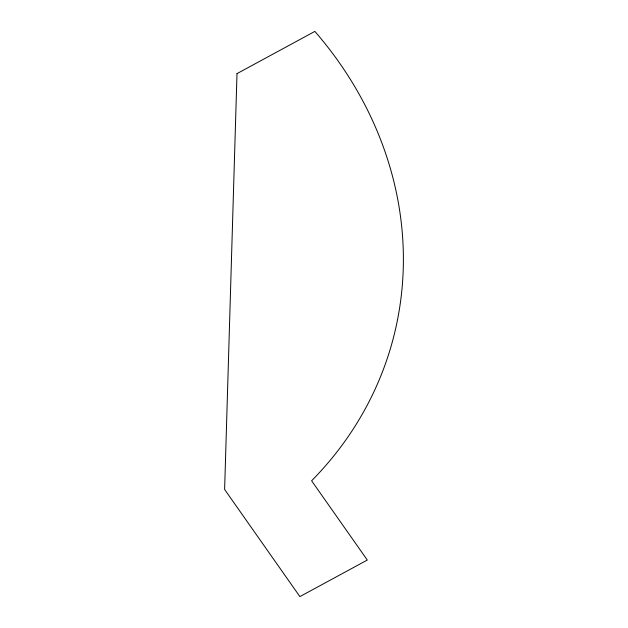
<?xml version="1.0" encoding="UTF-8"?>
<svg xmlns="http://www.w3.org/2000/svg" width="628" height="628" viewBox="0 0 628 628"><rect width="100%" height="100%" fill="white"/><g stroke="black" fill="none" stroke-linecap="round" stroke-linejoin="round"><path stroke-width="0.94" d="M236.999 73.625L224.62 489.471L299.894 596.6L367.301 560.043L311.614 480.781A390.938 348.022 15.8 0 0 314.856 31.4L236.999 73.625"/></g></svg>
